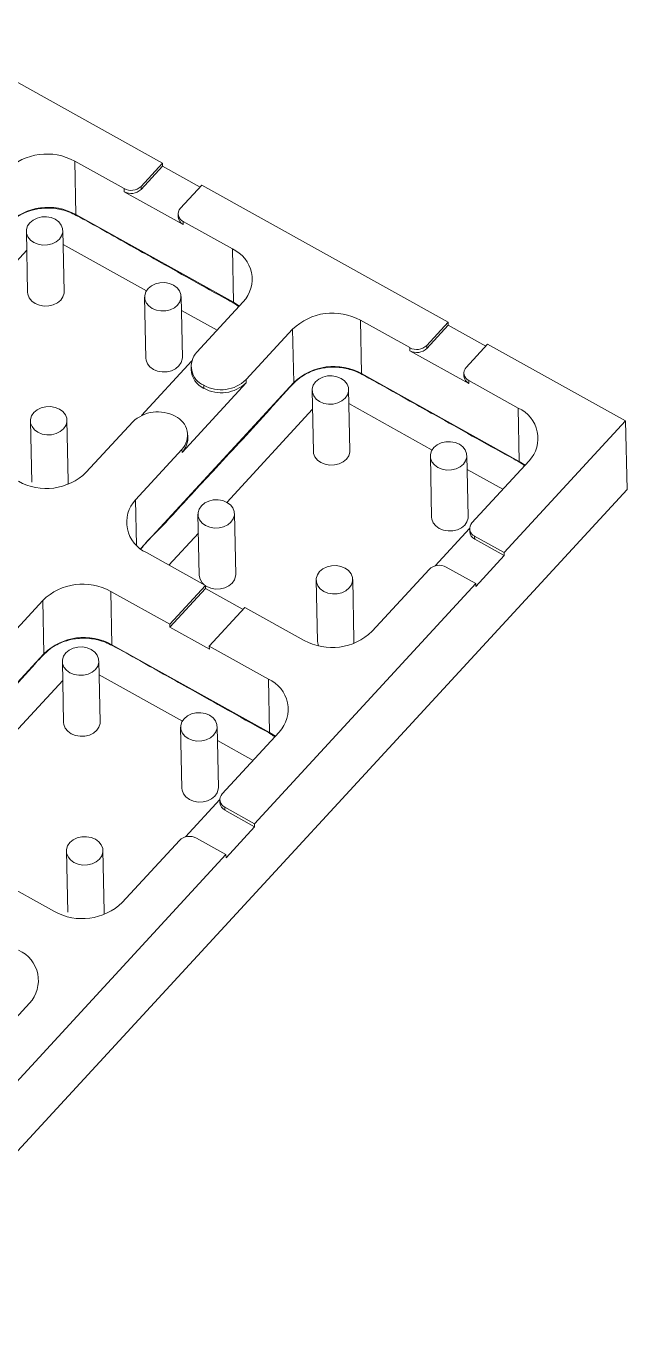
# Model space of a CAD drawing. Header units: inches. Extents: x 1430 to 4816, y 541 to 1061.
# Drawn here: x 4775.65 to 4787.99, y 622.33 to 649.03 of the extents above; entities that cross this region are included whole.
import ezdxf

# ---------------------------------------------------------------- set-up
doc = ezdxf.new("R2010")
doc.units = ezdxf.units.IN

msp = doc.modelspace()

# ---------------------------------------------------------------- linework, layer by layer
at = {"color": 7, "linetype": 'Continuous', "lineweight": 15}
for p, q in [((4773.387, 649.028), (4778.449, 646.211)), ((4777.66, 645.688), (4776.647, 646.251)), ((4776.671, 645.155), (4776.647, 646.251)), ((4778.449, 646.211), (4778.009, 645.734)), ((4778.449, 646.211), (4778.45, 646.149)), ((4778.45, 646.149), (4778.01, 645.672)), ((4779.221, 645.72), (4778.45, 646.149)), ((4777.661, 645.625), (4777.66, 645.688)), ((4778.009, 645.734), (4778.01, 645.672)), ((4778.819, 645.284), (4779.259, 645.761)), ((4779.259, 645.761), (4784.32, 642.944)), ((4777.661, 645.625), (4778.876, 644.949)), ((4779.91, 643.353), (4776.671, 645.155)), ((4778.771, 645.166), (4778.772, 645.103)), ((4779.887, 644.448), (4778.874, 645.012)), ((4778.874, 645.012), (4778.876, 644.949)), ((4775.653, 644.81), (4775.679, 643.558)), ((4776.429, 643.574), (4776.403, 644.826)), ((4773.898, 642.51), (4775.661, 644.423)), ((4776.409, 644.539), (4778.123, 643.586)), ((4779.91, 643.353), (4779.887, 644.448)), ((4778.083, 643.458), (4778.109, 642.206)), ((4778.859, 642.222), (4778.832, 643.474)), ((4779.157, 642.327), (4780.11, 643.362)), ((4778.838, 643.187), (4779.573, 642.779)), ((4783.531, 642.421), (4782.519, 642.984)), ((4782.542, 641.888), (4782.519, 642.984)), ((4781.122, 642.798), (4780.169, 641.764)), ((4781.146, 641.703), (4781.122, 642.798)), ((4784.32, 642.944), (4783.88, 642.467)), ((4784.321, 642.882), (4783.882, 642.404)), ((4784.32, 642.944), (4784.321, 642.882)), ((4785.092, 642.453), (4784.321, 642.882)), ((4783.88, 642.467), (4783.882, 642.404)), ((4784.69, 642.016), (4785.13, 642.494)), ((4785.13, 642.494), (4787.964, 640.917)), ((4783.532, 642.358), (4783.531, 642.421)), ((4783.532, 642.358), (4784.747, 641.682)), ((4779.055, 642.153), (4778.018, 641.027)), ((4779.038, 642.033), (4779.04, 641.97)), ((4781.146, 641.703), (4778, 638.29)), ((4778.851, 640.27), (4780.171, 641.702)), ((4779.297, 641.648), (4779.298, 641.585)), ((4780.169, 641.764), (4780.171, 641.702)), ((4785.781, 640.086), (4782.542, 641.888)), ((4784.643, 641.899), (4784.644, 641.836)), ((4785.758, 641.181), (4784.746, 641.745)), ((4784.746, 641.745), (4784.747, 641.682)), ((4781.524, 641.543), (4781.551, 640.291)), ((4782.301, 640.307), (4782.274, 641.559)), ((4779.769, 639.243), (4781.533, 641.156)), ((4782.28, 641.272), (4783.994, 640.319)), ((4785.781, 640.086), (4785.758, 641.181)), ((4775.737, 640.913), (4775.763, 639.661)), ((4776.513, 639.677), (4776.486, 640.929)), ((4776.884, 639.862), (4777.838, 640.896)), ((4787.964, 640.917), (4785.472, 638.212)), ((4787.994, 639.508), (4787.964, 640.917)), ((4778.97, 640.565), (4778.969, 640.627)), ((4778.85, 640.332), (4777.897, 639.298)), ((4778.851, 640.27), (4778.85, 640.332)), ((4783.954, 640.191), (4783.98, 638.939)), ((4784.73, 638.955), (4784.704, 640.207)), ((4784.809, 638.822), (4785.982, 640.094)), ((4784.71, 639.92), (4785.444, 639.512)), ((4787.994, 639.508), (4772.159, 622.326)), ((4779.178, 638.998), (4779.205, 637.746)), ((4779.955, 637.761), (4779.928, 639.014)), ((4784.761, 638.706), (4784.054, 637.939)), ((4784.761, 638.704), (4784.762, 638.641)), ((4778.582, 637.955), (4779.187, 638.611)), ((4784.864, 638.55), (4784.866, 638.487)), ((4785.472, 638.212), (4784.864, 638.55)), ((4785.473, 638.149), (4784.866, 638.487)), ((4778.12, 638.211), (4779.335, 637.535)), ((4785.472, 638.212), (4785.473, 638.149)), ((4784.278, 637.914), (4784.885, 637.576)), ((4784.887, 637.513), (4785.473, 638.149)), ((4781.608, 637.646), (4781.634, 636.394)), ((4782.384, 636.41), (4782.358, 637.662)), ((4782.756, 636.595), (4783.929, 637.867)), ((4778.602, 636.74), (4777.387, 637.416)), ((4777.41, 636.32), (4777.387, 637.416)), ((4779.335, 637.535), (4778.602, 636.74)), ((4779.336, 637.473), (4778.603, 636.677)), ((4779.335, 637.535), (4779.336, 637.473)), ((4780.107, 637.044), (4779.336, 637.473)), ((4784.885, 637.576), (4780.34, 632.644)), ((4784.887, 637.513), (4784.885, 637.576)), ((4775.991, 637.23), (4775.038, 636.196)), ((4776.014, 636.135), (4775.991, 637.23)), ((4779.412, 636.289), (4780.145, 637.085)), ((4780.145, 637.085), (4781.36, 636.409)), ((4778.603, 636.677), (4778.602, 636.74)), ((4778.603, 636.677), (4779.413, 636.227)), ((4780.65, 634.518), (4777.41, 636.32)), ((4776.014, 636.135), (4772.869, 632.722)), ((4780.626, 635.613), (4779.412, 636.289)), ((4779.412, 636.289), (4779.413, 636.227)), ((4776.393, 635.975), (4776.419, 634.723)), ((4777.169, 634.739), (4777.142, 635.991)), ((4774.637, 633.675), (4776.401, 635.588)), ((4777.149, 635.704), (4778.862, 634.751)), ((4780.65, 634.518), (4780.626, 635.613)), ((4778.822, 634.623), (4778.849, 633.371)), ((4779.598, 633.387), (4779.572, 634.639)), ((4779.677, 633.254), (4780.85, 634.526)), ((4779.578, 634.352), (4780.313, 633.944)), ((4779.629, 633.138), (4778.923, 632.371)), ((4779.629, 633.136), (4779.631, 633.073)), ((4780.34, 632.644), (4779.733, 632.982)), ((4779.733, 632.982), (4779.734, 632.919)), ((4780.341, 632.581), (4779.734, 632.919)), ((4779.755, 631.945), (4780.341, 632.581)), ((4780.34, 632.644), (4780.341, 632.581)), ((4777.624, 631.027), (4778.797, 632.299)), ((4779.146, 632.346), (4779.754, 632.008)), ((4776.476, 632.078), (4776.503, 630.826)), ((4777.252, 630.842), (4777.226, 632.094)), ((4779.754, 632.008), (4775.208, 627.076)), ((4779.755, 631.945), (4779.754, 632.008)), ((4775.013, 631.517), (4776.228, 630.841)), ((4774.545, 627.686), (4775.718, 628.958))]:
    msp.add_line(p, q, dxfattribs=at)
at = {"color": 8, "linetype": 'Continuous', "lineweight": 15}
msp.add_line((4777.916, 638.363), (4777.897, 639.298), dxfattribs=at)
at = {"color": 7, "linetype": 'Continuous', "lineweight": 15, "flags": 128}
for points in [[(4775.808, 644.58), (4775.894, 644.544), (4775.989, 644.527), (4776.087, 644.53), (4776.181, 644.552), (4776.264, 644.593), (4776.332, 644.649), (4776.378, 644.717), (4776.401, 644.791), (4776.398, 644.867), (4776.37, 644.94), (4776.319, 645.005), (4776.248, 645.057), (4776.162, 645.092), (4776.067, 645.109), (4775.969, 645.106), (4775.875, 645.084), (4775.792, 645.043), (4775.724, 644.987), (4775.678, 644.92), (4775.655, 644.845), (4775.658, 644.769), (4775.686, 644.696), (4775.737, 644.631), (4775.808, 644.58)], [(4775.679, 643.558), (4775.684, 643.517), (4775.712, 643.444), (4775.763, 643.379), (4775.834, 643.327), (4775.921, 643.292), (4776.016, 643.275), (4776.114, 643.278), (4776.207, 643.3), (4776.291, 643.341), (4776.358, 643.397), (4776.405, 643.464), (4776.427, 643.539), (4776.429, 643.574)], [(4778.238, 643.228), (4778.324, 643.192), (4778.419, 643.175), (4778.517, 643.178), (4778.611, 643.201), (4778.694, 643.241), (4778.761, 643.297), (4778.808, 643.365), (4778.83, 643.439), (4778.828, 643.516), (4778.8, 643.588), (4778.749, 643.653), (4778.677, 643.705), (4778.591, 643.741), (4778.496, 643.757), (4778.398, 643.754), (4778.304, 643.732), (4778.221, 643.691), (4778.154, 643.635), (4778.107, 643.568), (4778.085, 643.493), (4778.087, 643.417), (4778.115, 643.344), (4778.166, 643.28), (4778.238, 643.228)], [(4780.03, 643.274), (4780.029, 643.274), (4779.91, 643.353)], [(4778.109, 642.206), (4778.114, 642.165), (4778.142, 642.092), (4778.193, 642.027), (4778.264, 641.975), (4778.35, 641.94), (4778.445, 641.923), (4778.543, 641.926), (4778.637, 641.948), (4778.72, 641.989), (4778.788, 642.045), (4778.834, 642.113), (4778.857, 642.187), (4778.859, 642.222)], [(4781.679, 641.312), (4781.766, 641.277), (4781.861, 641.26), (4781.959, 641.263), (4782.052, 641.285), (4782.136, 641.326), (4782.203, 641.382), (4782.25, 641.45), (4782.272, 641.524), (4782.27, 641.6), (4782.242, 641.673), (4782.19, 641.738), (4782.119, 641.79), (4782.033, 641.825), (4781.938, 641.842), (4781.84, 641.839), (4781.746, 641.817), (4781.663, 641.776), (4781.596, 641.72), (4781.549, 641.653), (4781.526, 641.578), (4781.529, 641.502), (4781.557, 641.429), (4781.608, 641.364), (4781.679, 641.312)], [(4775.892, 640.682), (4775.978, 640.647), (4776.073, 640.63), (4776.171, 640.633), (4776.265, 640.655), (4776.348, 640.696), (4776.415, 640.752), (4776.462, 640.819), (4776.485, 640.894), (4776.482, 640.97), (4776.454, 641.043), (4776.403, 641.108), (4776.331, 641.16), (4776.245, 641.195), (4776.15, 641.212), (4776.052, 641.209), (4775.958, 641.187), (4775.875, 641.146), (4775.808, 641.09), (4775.761, 641.022), (4775.739, 640.948), (4775.741, 640.872), (4775.769, 640.799), (4775.82, 640.734), (4775.892, 640.682)], [(4781.551, 640.291), (4781.556, 640.25), (4781.583, 640.177), (4781.635, 640.112), (4781.706, 640.06), (4781.792, 640.025), (4781.887, 640.008), (4781.985, 640.011), (4782.079, 640.033), (4782.162, 640.074), (4782.229, 640.13), (4782.276, 640.197), (4782.299, 640.272), (4782.301, 640.307)], [(4784.109, 639.961), (4784.195, 639.925), (4784.29, 639.908), (4784.388, 639.911), (4784.482, 639.934), (4784.565, 639.974), (4784.633, 640.03), (4784.679, 640.098), (4784.702, 640.172), (4784.699, 640.248), (4784.671, 640.321), (4784.62, 640.386), (4784.549, 640.438), (4784.463, 640.473), (4784.368, 640.49), (4784.27, 640.487), (4784.176, 640.465), (4784.092, 640.424), (4784.025, 640.368), (4783.979, 640.301), (4783.956, 640.226), (4783.959, 640.15), (4783.987, 640.077), (4784.038, 640.012), (4784.109, 639.961)], [(4785.901, 640.007), (4785.901, 640.007), (4785.781, 640.086)], [(4776.505, 639.612), (4776.511, 639.642), (4776.513, 639.677)], [(4779.333, 638.767), (4779.42, 638.731), (4779.515, 638.715), (4779.613, 638.717), (4779.706, 638.74), (4779.79, 638.781), (4779.857, 638.837), (4779.904, 638.904), (4779.926, 638.979), (4779.924, 639.055), (4779.896, 639.128), (4779.844, 639.192), (4779.773, 639.244), (4779.687, 639.28), (4779.592, 639.297), (4779.494, 639.294), (4779.4, 639.271), (4779.317, 639.231), (4779.25, 639.175), (4779.203, 639.107), (4779.18, 639.033), (4779.183, 638.956), (4779.211, 638.884), (4779.262, 638.819), (4779.333, 638.767)], [(4783.98, 638.939), (4783.985, 638.898), (4784.013, 638.825), (4784.064, 638.76), (4784.135, 638.708), (4784.221, 638.673), (4784.317, 638.656), (4784.415, 638.659), (4784.508, 638.681), (4784.592, 638.722), (4784.659, 638.778), (4784.706, 638.846), (4784.728, 638.92), (4784.73, 638.955)], [(4781.763, 637.415), (4781.849, 637.38), (4781.944, 637.363), (4782.042, 637.366), (4782.136, 637.388), (4782.219, 637.429), (4782.287, 637.485), (4782.333, 637.552), (4782.356, 637.627), (4782.353, 637.703), (4782.325, 637.776), (4782.274, 637.841), (4782.203, 637.892), (4782.117, 637.928), (4782.022, 637.945), (4781.924, 637.942), (4781.83, 637.919), (4781.747, 637.879), (4781.679, 637.823), (4781.633, 637.755), (4781.61, 637.681), (4781.613, 637.605), (4781.641, 637.532), (4781.692, 637.467), (4781.763, 637.415)], [(4779.335, 637.53), (4779.36, 637.515), (4779.446, 637.479), (4779.541, 637.462), (4779.639, 637.465), (4779.733, 637.488), (4779.816, 637.529), (4779.884, 637.585), (4779.93, 637.652), (4779.953, 637.726), (4779.955, 637.761)], [(4781.634, 636.394), (4781.639, 636.352), (4781.658, 636.296)], [(4782.376, 636.345), (4782.382, 636.375), (4782.384, 636.41)], [(4776.548, 635.744), (4776.634, 635.709), (4776.729, 635.692), (4776.827, 635.695), (4776.921, 635.717), (4777.004, 635.758), (4777.071, 635.814), (4777.118, 635.882), (4777.141, 635.956), (4777.138, 636.032), (4777.11, 636.105), (4777.059, 636.17), (4776.987, 636.222), (4776.901, 636.257), (4776.806, 636.274), (4776.708, 636.271), (4776.615, 636.249), (4776.531, 636.208), (4776.464, 636.152), (4776.417, 636.085), (4776.395, 636.01), (4776.397, 635.934), (4776.425, 635.861), (4776.477, 635.796), (4776.548, 635.744)], [(4776.419, 634.723), (4776.424, 634.682), (4776.452, 634.609), (4776.503, 634.544), (4776.574, 634.492), (4776.66, 634.457), (4776.755, 634.44), (4776.853, 634.443), (4776.947, 634.465), (4777.03, 634.506), (4777.098, 634.562), (4777.144, 634.629), (4777.167, 634.704), (4777.169, 634.739)], [(4778.977, 634.393), (4779.063, 634.357), (4779.158, 634.34), (4779.256, 634.343), (4779.35, 634.366), (4779.434, 634.406), (4779.501, 634.462), (4779.547, 634.53), (4779.57, 634.604), (4779.567, 634.68), (4779.539, 634.753), (4779.488, 634.818), (4779.417, 634.87), (4779.331, 634.905), (4779.236, 634.922), (4779.138, 634.919), (4779.044, 634.897), (4778.961, 634.856), (4778.893, 634.8), (4778.847, 634.733), (4778.824, 634.658), (4778.827, 634.582), (4778.855, 634.509), (4778.906, 634.444), (4778.977, 634.393)], [(4780.769, 634.439), (4780.769, 634.439), (4780.65, 634.518)], [(4778.849, 633.371), (4778.853, 633.33), (4778.881, 633.257), (4778.932, 633.192), (4779.004, 633.14), (4779.09, 633.105), (4779.185, 633.088), (4779.283, 633.091), (4779.377, 633.113), (4779.46, 633.154), (4779.527, 633.21), (4779.574, 633.278), (4779.597, 633.352), (4779.598, 633.387)], [(4776.631, 631.847), (4776.717, 631.812), (4776.813, 631.795), (4776.91, 631.798), (4777.004, 631.82), (4777.088, 631.861), (4777.155, 631.917), (4777.201, 631.984), (4777.224, 632.059), (4777.221, 632.135), (4777.193, 632.208), (4777.142, 632.273), (4777.071, 632.324), (4776.985, 632.36), (4776.89, 632.377), (4776.792, 632.374), (4776.698, 632.351), (4776.615, 632.311), (4776.547, 632.255), (4776.501, 632.187), (4776.478, 632.113), (4776.481, 632.037), (4776.509, 631.964), (4776.56, 631.899), (4776.631, 631.847)], [(4777.245, 630.777), (4777.251, 630.807), (4777.252, 630.842)]]:
    msp.add_lwpolyline(points, dxfattribs=at)
at = {"color": 7, "linetype": 'Continuous', "lineweight": 15}
for centre, radius, start, end in [((4776.074, 645.217), 1.182, 61.0014, 134.1508), ((4777.803, 645.947), 0.297, 241.1531, 313.9991), ((4777.804, 645.885), 0.297, 241.1531, 313.9991), ((4776.097, 644.121), 1.182, 61.0014, 134.1508), ((4778.943, 645.167), 0.17, 136.8746, 246.3493), ((4778.956, 645.114), 0.183, 183.5498, 244.2316), ((4779.61, 643.825), 0.682, 317.1594, 66.0645), ((4781.946, 641.95), 1.182, 61.0014, 134.1508), ((4783.674, 642.68), 0.297, 241.1531, 313.9991), ((4779.467, 642.037), 0.425, 136.8746, 246.3493), ((4783.676, 642.618), 0.297, 241.1531, 313.9991), ((4779.497, 641.998), 0.459, 183.5498, 244.2316), ((4781.969, 640.854), 1.182, 61.0014, 134.1508), ((4784.814, 641.9), 0.17, 136.8746, 246.3493), ((4779.654, 642.297), 0.741, 241.1531, 313.9991), ((4779.656, 642.235), 0.741, 241.1531, 313.9991), ((4784.827, 641.847), 0.183, 183.5498, 244.2316), ((4778.353, 640.362), 0.741, 61.1531, 133.9991), ((4785.482, 640.558), 0.682, 317.1594, 66.0645), ((4778.54, 640.623), 0.425, 316.8746, 66.3493), ((4778.552, 640.562), 0.418, 315.7375, 0.4002), ((4776.061, 640.71), 1.182, 241.0014, 314.1508), ((4778.397, 638.835), 0.682, 137.1594, 246.0645), ((4784.933, 638.706), 0.17, 136.8746, 246.3493), ((4784.945, 638.653), 0.183, 183.5498, 244.2316), ((4784.135, 637.654), 0.297, 61.1531, 133.9991), ((4779.468, 637.759), 0.263, 182.929, 232.1112), ((4776.814, 636.382), 1.182, 61.0014, 134.1508), ((4781.933, 637.443), 1.182, 241.0014, 314.1508), ((4776.837, 635.286), 1.182, 61.0014, 134.1508), ((4780.35, 634.99), 0.682, 317.1594, 66.0645), ((4779.801, 633.138), 0.17, 136.8746, 246.3493), ((4779.814, 633.085), 0.183, 183.5498, 244.2316), ((4779.003, 632.086), 0.297, 61.1531, 133.9991), ((4776.801, 631.875), 1.182, 241.0014, 314.1508), ((4775.218, 629.422), 0.682, 317.1594, 66.0645)]:
    msp.add_arc(centre, radius, start, end, dxfattribs=at)
for points, knots in [([(4772.141, 641.561), (4772.174, 641.602), (4772.286, 641.742), (4772.51, 641.962), (4772.694, 642.152), (4773.08, 642.57), (4773.744, 643.294), (4774.506, 644.106), (4775.043, 644.71), (4775.247, 644.938), (4775.418, 645.084), (4775.538, 645.158), (4775.707, 645.232), (4775.894, 645.278), (4776.085, 645.291), (4776.242, 645.283), (4776.34, 645.263), (4776.384, 645.253)], [0, 0, 0, 0, 0.02823, 0.095545, 0.162865, 0.166821, 0.395067, 0.680115, 0.751427, 0.822661, 0.84107, 0.86635, 0.891628, 0.928997, 0.95393, 0.978864, 1, 1, 1, 1]), ([(4776.384, 645.253), (4776.436, 645.239), (4776.54, 645.209), (4777.018, 644.963), (4777.585, 644.63), (4778.631, 644.054), (4779.338, 643.646), (4779.932, 643.33), (4779.997, 643.278), (4780.018, 643.261)], [0, 0, 0, 0, 0.037117, 0.074284, 0.384571, 0.517232, 0.937239, 0.979578, 1, 1, 1, 1]), ([(4778.012, 638.294), (4778.045, 638.335), (4778.157, 638.475), (4778.381, 638.694), (4778.566, 638.884), (4778.951, 639.303), (4779.615, 640.027), (4780.377, 640.839), (4780.915, 641.443), (4781.118, 641.671), (4781.289, 641.817), (4781.409, 641.891), (4781.579, 641.965), (4781.765, 642.011), (4781.957, 642.024), (4782.113, 642.016), (4782.211, 641.996), (4782.256, 641.986)], [0, 0, 0, 0, 0.02823, 0.095545, 0.162865, 0.166821, 0.395067, 0.680115, 0.751427, 0.822661, 0.84107, 0.86635, 0.891628, 0.928997, 0.95393, 0.978864, 1, 1, 1, 1]), ([(4782.256, 641.986), (4782.308, 641.972), (4782.412, 641.942), (4782.889, 641.696), (4783.457, 641.363), (4784.502, 640.787), (4785.209, 640.379), (4785.803, 640.063), (4785.868, 640.011), (4785.889, 639.994)], [0, 0, 0, 0, 0.037117, 0.074284, 0.384571, 0.517232, 0.937239, 0.979578, 1, 1, 1, 1]), ([(4772.88, 632.726), (4772.913, 632.767), (4773.025, 632.907), (4773.249, 633.126), (4773.434, 633.316), (4773.819, 633.735), (4774.483, 634.459), (4775.245, 635.271), (4775.783, 635.875), (4775.986, 636.103), (4776.157, 636.249), (4776.277, 636.323), (4776.447, 636.397), (4776.634, 636.443), (4776.825, 636.456), (4776.982, 636.448), (4777.079, 636.428), (4777.124, 636.418)], [0, 0, 0, 0, 0.02823, 0.095545, 0.162865, 0.166821, 0.395067, 0.680115, 0.751427, 0.822661, 0.84107, 0.86635, 0.891628, 0.928997, 0.95393, 0.978864, 1, 1, 1, 1]), ([(4777.124, 636.418), (4777.176, 636.404), (4777.28, 636.374), (4777.757, 636.128), (4778.325, 635.795), (4779.37, 635.219), (4780.078, 634.811), (4780.671, 634.495), (4780.736, 634.443), (4780.758, 634.426)], [0, 0, 0, 0, 0.037117, 0.074284, 0.384571, 0.517232, 0.937239, 0.979578, 1, 1, 1, 1])]:
    msp.add_open_spline(points, degree=3, knots=knots, dxfattribs=at)

doc.saveas('drawing.dxf')
